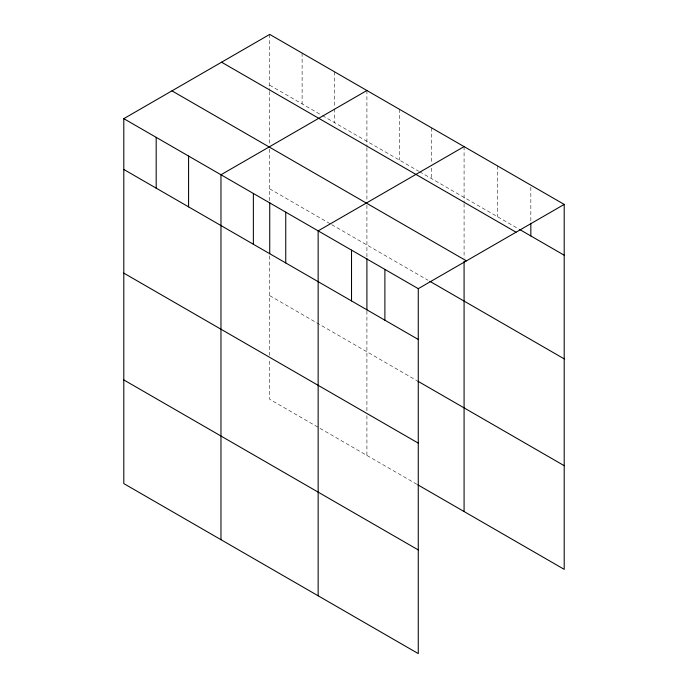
<?xml version="1.0" encoding="UTF-8"?>
<svg xmlns="http://www.w3.org/2000/svg" width="688" height="688" viewBox="0 0 688 688"><rect width="100%" height="100%" fill="white"/><g stroke="black" fill="none" stroke-linecap="round" stroke-linejoin="round"><path stroke-width="0.52" stroke-dasharray="3.44 2.58" d="M269.73 85.2L321.554 115.128M322.483 115.661L418.734 171.226M419.663 171.768L518.778 228.992M269.73 188.865L330.808 224.133M331.736 224.666L427.988 280.231M269.73 295.668L416.885 380.627M416.885 484.292L269.73 399.332L269.73 359.54M530.835 187.265L530.835 222.19M497.458 165.877L497.458 216.677M464.082 146.613L464.082 202.65M464.082 203.691L464.082 258.146M431.694 127.908L431.694 163.89M431.694 168.13L431.694 178.708M399.298 109.203L399.298 160.012M366.91 90.506L366.91 146.544M366.91 147.593L366.91 200.991M366.91 205.179L366.91 257.536M366.91 310.933L366.91 411.458M366.91 415.647L366.91 455.439M334.514 71.801L334.514 107.784M334.514 108.85L334.514 122.602M302.118 53.105L302.118 103.905M269.73 34.4L269.73 90.438M269.73 91.487L269.73 144.884M269.73 149.072L269.73 201.429M269.73 255.876L269.73 355.352"/><path stroke-width="1.03" d="M123.797 118.654L418.27 288.668L418.27 653.6L123.797 483.587L123.797 118.654L269.73 34.4L564.203 204.413L564.203 569.346L417.805 484.825M366.91 90.506L220.968 174.761L220.968 539.693M464.082 146.613L318.148 230.867L318.148 595.791M418.27 288.668L564.203 204.413M519.707 229.525L564.203 255.214M221.57 62.204L516.052 232.217M171.948 90.85L466.43 260.864M429.837 281.306L564.203 358.878M123.797 169.454L418.27 339.468M417.805 381.161L564.203 465.681M123.797 273.119L418.27 443.132M123.797 379.922L418.27 549.936M530.835 223.247L530.835 235.95M464.082 261.285L464.082 511.537M384.893 269.404L384.893 320.204M366.91 258.585L366.91 309.892M351.525 250.131L351.525 300.931M285.752 212.162L285.752 262.962M269.73 202.478L269.73 253.786M253.365 193.466L253.365 244.266M188.581 156.056L188.581 206.856M156.185 137.359L156.185 188.159"/></g></svg>
